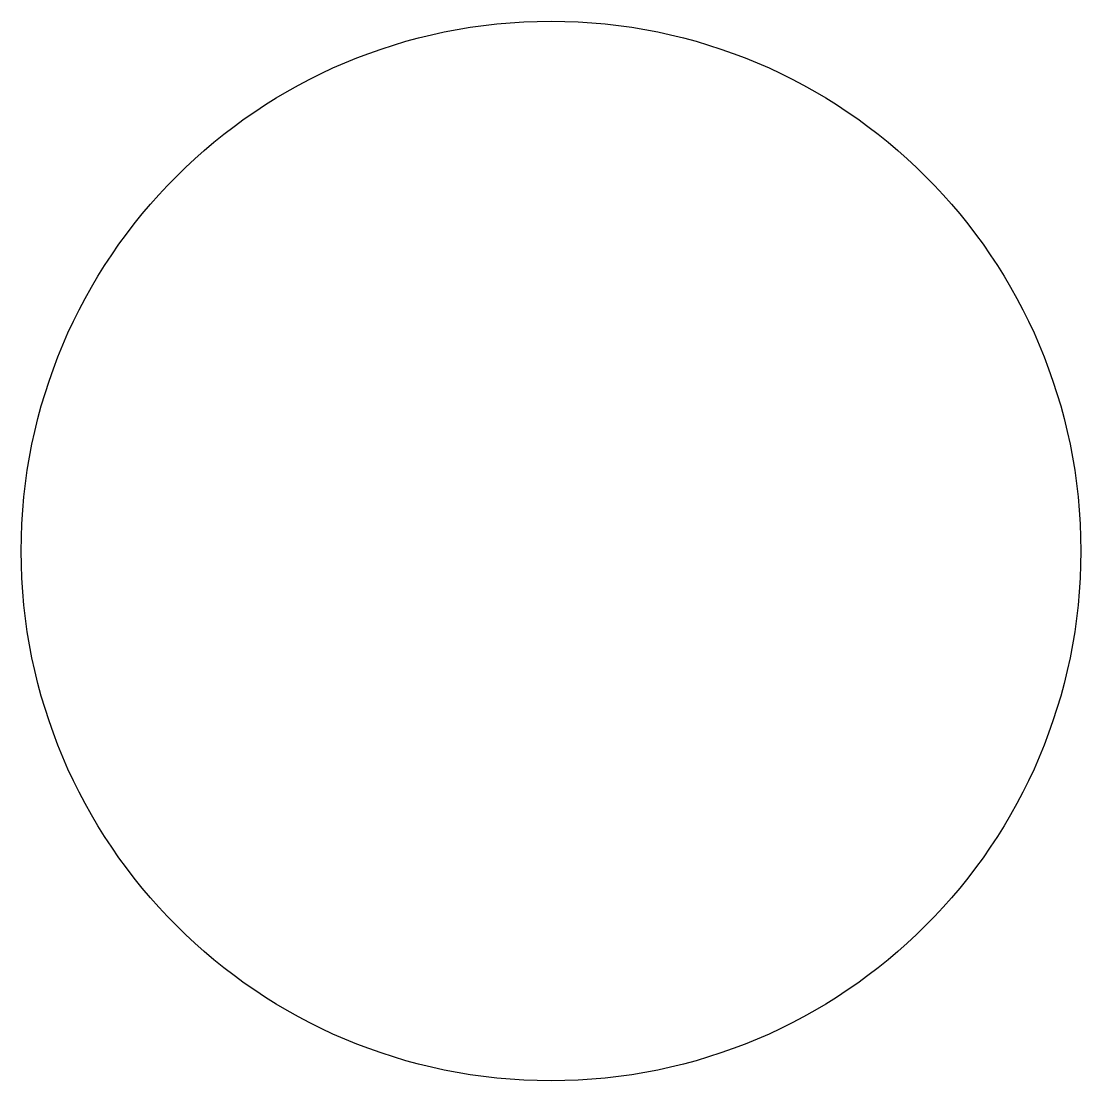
# Model space of a CAD drawing. Extents: x 908.8 to 991.2, y 108.8 to 191.2.
import ezdxf

# ---------------------------------------------------------------- set-up
doc = ezdxf.new("R2010")
doc.units = 0

msp = doc.modelspace()

# ---------------------------------------------------------------- linework, layer by layer
msp.add_circle((950, 150), 41.231)

doc.saveas('drawing.dxf')
